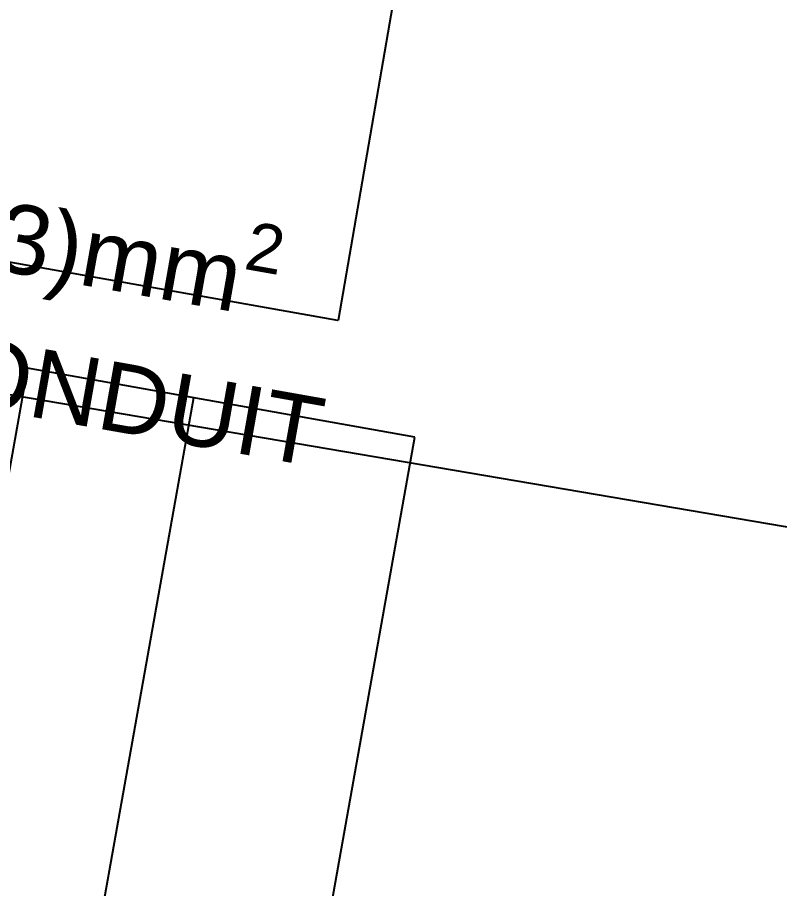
# Model space of a CAD drawing. Extents: x -678889171 to 586587, y -792238163 to 335485.
# Drawn here: x 47688 to 49044, y 31963 to 33514 of the extents above; entities that cross this region are included whole.
import ezdxf
from ezdxf import colors
from ezdxf.entities.mleader import LeaderData, LeaderLine
from ezdxf.math import Vec2, Vec3

# ---------------------------------------------------------------- set-up
doc = ezdxf.new("R2010")
doc.units = 0
doc.header["$MEASUREMENT"] = 0
for name, color, linetype in [('E-TEXT', 3, 'Continuous'), ('loop line emped', 1, 'Continuous'), ('XR-A-9TH-FLOOR$0$A-WALL', 252, 'Continuous'), ('XR-Typ33 8th to11Th$0$XR-A-TYP-8-9-10$0$A-EQPM', 252, 'Continuous')]:
    doc.layers.add(name, color=color, linetype=linetype)
doc.styles.get("Standard").update_dxf_attribs({"font": 'arial.ttf'})

# ---------------------------------------------------------------- blocks, each defined once
blk = doc.blocks.new('XR-Typ33 8th to11Th')
at = {"layer": 'XR-Typ33 8th to11Th$0$XR-A-TYP-8-9-10$0$A-EQPM'}
for p, q in [((50506.01901794645, 19367.45620049388, 7.321433278135421e-05), (50202.96434042874, 17667.13492208194, -4.541546318948928e-07)), ((51195.16092578245, 19244.64158058161, 7.321433278135421e-05), (50506.01901794645, 19367.45620049388, 7.321433278135421e-05)), ((50997.45517581274, 18134.89692009894, 3.078645323107749e-05), (51195.16092578245, 19244.64158058161, 7.321433278135433e-05))]:
    blk.add_line(p, q, dxfattribs=at)
at = {"layer": 'XR-Typ33 8th to11Th$0$XR-A-TYP-8-9-10$0$A-EQPM', "elevation": -1.095786697823113e-07}
blk.add_lwpolyline([(50801.35767920923, 19314.82276605026), (50498.31087235852, 17614.50008497675)], dxfattribs=at)

msp = doc.modelspace()

# ---------------------------------------------------------------- block references
at = {"layer": 'XR-A-9TH-FLOOR$0$A-WALL'}
msp.add_blockref('XR-Typ33 8th to11Th', (-2800.434649049275, 13522.11598560929), dxfattribs=at)

# ---------------------------------------------------------------- next in the draw order: linework, layer by layer
at = {"layer": 'loop line emped', "color": 3}
msp.add_line((49866.18150658844, 32469.15136815576, 2.360392756778698e-05), (43850.41601541158, 33493.65876116745, -1.867666714895329e-06), dxfattribs=at)

# ---------------------------------------------------------------- next in the draw order: leaders
at = {"layer": 'E-TEXT', "color": 30}
ml = msp.add_multileader_mtext('Standard', dxfattribs=at)
ml.set_content('\\C30;CT7/DP-T-8 {\\A1;3(1x3)mm\\H0.7x;\\S2^ ;\\H1.42857x; \\P∅ 25 mm PVC CONDUIT}', color=3)
ml.set_leader_properties(color=30)
ml.build(insert=Vec2(0, 0))
ml.multileader.update_dxf_attribs({"text_right_attachment_type": 6, "dogleg_length": 0.2763936738358556, "arrow_head_size": 122.8416328159356, "scale": 2})
ctx = ml.context
ctx.base_point, ctx.scale, ctx.char_height, ctx.arrow_head_size, ctx.landing_gap_size, ctx.plane_origin, ctx.plane_x_axis, ctx.plane_y_axis = Vec3(46372.19809088822, 33393.72448894334, -7.019696708006552e-06), 2, 122.8416328159356, 122.8416328159356, 2.456832656318713, Vec3(45777.04134676934, 42797.1843523303, 3.684242408836668e-05), Vec3(0.9846287832664771, -0.1746601247084658, -9.12421574676617e-21), Vec3(0.1746601247084658, 0.9846287832664771, 4.791073561777412e-09)
ctx.right_attachment = 6
notes = []
notes.append((ctx, [(1, (1, 1, 0), (48258.45189913099, 32974.30700111257, -7.419833782501345e-06), (-0.9846287832664772, 0.1746601247084658, 9.125587421841966e-21), 0.4422298781373694, [(1, [(48541.47844377687, 34617.26210423413, 5.67529457287461e-07)], 0, [])])]))
ctx.mtext.insert, ctx.mtext.text_direction, ctx.mtext.rotation, ctx.mtext.width, ctx.mtext.defined_height, ctx.mtext.flow_direction, ctx.mtext.extrusion = Vec3(46385.77667113394, 33456.20599871967, -6.713581941068411e-06), Vec3(0.9846287832664771, -0.1746601247084658, -9.125042927378723e-21), 6.107624730736929, 2014.069566492613, 466.3456601953516, 5, Vec3(-8.368095057784794e-10, -4.717428931674606e-09, 1)
ml = msp.add_multileader_mtext('Standard', dxfattribs=at)
ml.set_content('\\C30;CT9/DP-T-8 {\\A1;3(1x3)mm\\H0.7x;\\S2^ ;\\H1.42857x; \\P∅ 25 mm PVC CONDUIT}', color=3)
ml.set_leader_properties(color=30)
ml.build(insert=Vec2(0, 0))
ml.multileader.update_dxf_attribs({"text_right_attachment_type": 6, "dogleg_length": 0.2763936738358556, "arrow_head_size": 153.5520410199195, "scale": 2})
ctx = ml.context
ctx.base_point, ctx.scale, ctx.char_height, ctx.arrow_head_size, ctx.landing_gap_size, ctx.plane_origin, ctx.plane_x_axis, ctx.plane_y_axis = Vec3(44482.23725321858, 34391.40196997378, -1.12307459537401e-05), 2, 153.5520410199195, 153.5520410199195, 3.071040820398391, Vec3(43447.94073480213, 45131.63605276021, 2.834546148002503e-05), Vec3(0.9837534464715342, -0.1795248076322006, 3.477911888746864e-09), Vec3(0.1795248076322006, 0.9837534464715342, 4.7996689140011e-09)
ctx.right_attachment = 6
notes.append((ctx, [(1, (1, 1, 0), (46837.43434377143, 33855.48231125401, -3.339111967502729e-06), (-0.9837534464715341, 0.1795248076322005, -3.477911888746862e-09), 0.5527873476717117, [(1, [(46924.0020700634, 34483.12463882047, -3.966854890385584e-07)], 0, [])])]))
ctx.mtext.insert, ctx.mtext.text_direction, ctx.mtext.rotation, ctx.mtext.width, ctx.mtext.defined_height, ctx.mtext.flow_direction, ctx.mtext.extrusion = Vec3(44499.59631266817, 34469.41900798306, -1.083673521004443e-05), Vec3(0.9837534464715342, -0.1795248076322006, 3.477911888746863e-09), 6.102681917348368, 2517.586958115766, 582.9320752441895, 5, Vec3(-4.283067445563336e-09, -4.097319373281774e-09, 1)
ml = msp.add_multileader_mtext('Standard', dxfattribs=at)
ml.set_content('\\C30;CT8/DP-T-8 {\\A1;3(1x3)mm\\H0.7x;\\S2^ ;\\H1.42857x; \\P∅ 25 mm PVC CONDUIT}', color=3)
ml.set_leader_properties(color=30)
ml.build(insert=Vec2(0, 0))
ml.multileader.update_dxf_attribs({"text_right_attachment_type": 6, "dogleg_length": 0.2763936738358556, "arrow_head_size": 153.5520410199195, "scale": 2})
ctx = ml.context
ctx.base_point, ctx.scale, ctx.char_height, ctx.arrow_head_size, ctx.landing_gap_size, ctx.plane_origin, ctx.plane_x_axis, ctx.plane_y_axis = Vec3(44315.04905285282, 32599.84844898976, -1.272391329464673e-05), 2, 153.5520410199195, 153.5520410199195, 3.071040820398391, Vec3(43339.59544555689, 43642.99745512279, 2.834546148002503e-05), Vec3(0.9837534464715342, -0.1795248076322006, 3.477911888746864e-09), Vec3(0.1795248076322006, 0.9837534464715342, 4.7996689140011e-09)
ctx.right_attachment = 6
notes.append((ctx, [(1, (1, 1, 0), (46670.24614340568, 32063.92879026999, -4.832279308409353e-06), (-0.9837534464715341, 0.1795248076322005, -3.477911888746862e-09), 0.5527873476717117, [(1, [(46817.86691421425, 32983.7861365354, -4.310602652445254e-07)], 0, [])])]))
ctx.mtext.insert, ctx.mtext.text_direction, ctx.mtext.rotation, ctx.mtext.width, ctx.mtext.defined_height, ctx.mtext.flow_direction, ctx.mtext.extrusion = Vec3(44332.40811230242, 32677.86548699904, -1.232990255095106e-05), Vec3(0.9837534464715342, -0.1795248076322006, 3.477911888746863e-09), 6.102681917348368, 2517.586958115766, 582.9320752441895, 5, Vec3(-4.283067445563336e-09, -4.097319373281774e-09, 1)
for ctx, leaders in notes:
    for number, flags, end, landing, length, lines in leaders:
        leader = LeaderData()
        leader.index, (leader.has_last_leader_line, leader.has_dogleg_vector, leader.attachment_direction) = number, flags
        leader.last_leader_point, leader.dogleg_vector, leader.dogleg_length = Vec3(end), Vec3(landing), length
        for number, points, colour, breaks in lines:
            line = LeaderLine()
            line.index, line.vertices, line.color, line.breaks = number, Vec3.list(points), colors.encode_raw_color(colour), breaks
            leader.lines.append(line)
        ctx.leaders.append(leader)

doc.saveas('drawing.dxf')
